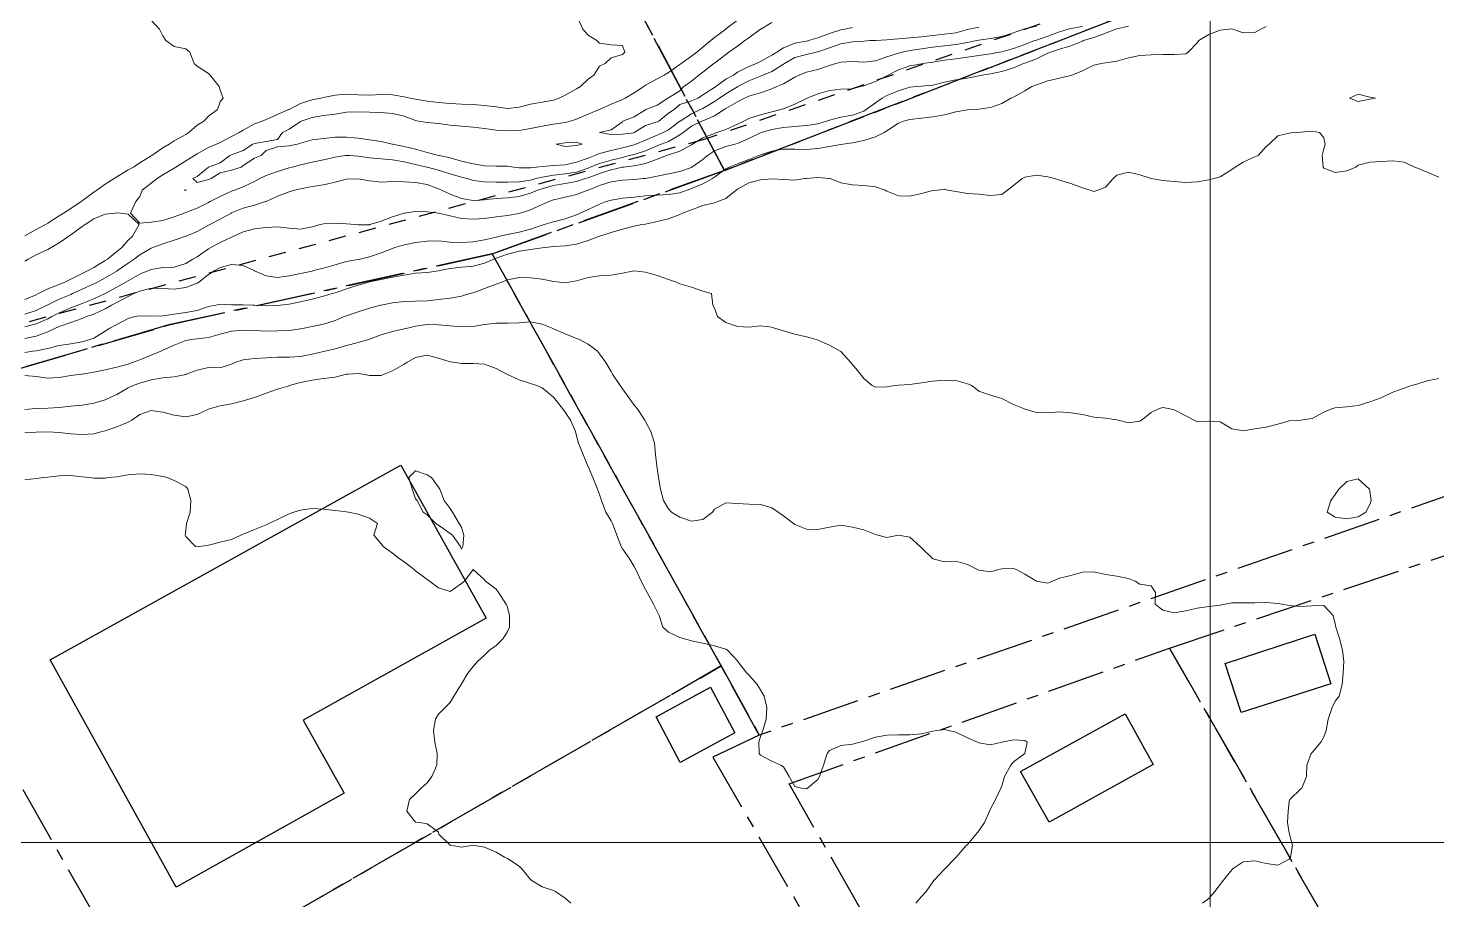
# Model space of a CAD drawing. Header units: centimetres. Extents: x 0 to 642158, y -847 to 649707.
# Drawn here: x 617615.4 to 617676.7, y 621084.9 to 621122.8 of the extents above; entities that cross this region are included whole.
import ezdxf

# ---------------------------------------------------------------- set-up
doc = ezdxf.new("R2010")
doc.units = ezdxf.units.CM
doc.header["$MEASUREMENT"] = 0
doc.linetypes.add('CENTERX2', pattern=[4, 2.5, -0.5, 0.5, -0.5])
doc.linetypes.add('JIS_02_0.7', pattern=[1.35, 0.75, -0.6])
for name, color, linetype, lineweight in [('MEV_grille', 254, 'Continuous', 9), ('WAL_parcellaire agricole', 7, 'JIS_02_0.7', 25), ('WAL_topographie 0.5', 253, 'Continuous', 20)]:
    doc.layers.add(name, color=color, linetype=linetype, lineweight=lineweight)
doc.layers.add('SPW_batiments', color=7, linetype='Continuous')
doc.layers.add('SPW_parcellaire cadastral', color=7, linetype='CENTERX2', lineweight=25, true_color=0xff0542)

# ---------------------------------------------------------------- blocks, each defined once
blk = doc.blocks.new('*U114')
at = {"layer": 'MEV_grille', "transparency": 33554687}
blk.add_lwpolyline([(-1338.461, 0), (1338.461, 0)], dxfattribs=at)
blk = doc.blocks.new('*U115')
at = {"layer": 'MEV_grille', "color": 0, "linetype": 'ByBlock', "lineweight": -2, "transparency": 16777216}
blk.add_blockref('*U114', (0, -1300), dxfattribs=at)
blk = doc.blocks.new('*U112')
at = {"layer": 'MEV_grille', "transparency": 33554687}
blk.add_lwpolyline([(0, 1825.476), (0, -1825.476)], dxfattribs=at)
blk = doc.blocks.new('*U113')
at = {"layer": 'MEV_grille', "color": 0, "linetype": 'ByBlock', "lineweight": -2, "transparency": 16777216}
blk.add_blockref('*U112', (2300, 0), dxfattribs=at)

msp = doc.modelspace()

# ---------------------------------------------------------------- linework, layer by layer
at = {"layer": 'SPW_batiments'}
for points in [[(617635.323, 621097.132), (617627.358, 621092.697), (617629.141, 621089.531), (617621.842, 621085.446), (617616.358, 621095.33), (617631.606, 621103.797), (617635.323, 621097.132)], [(617672.057, 621094.286), (617668.157, 621093.036), (617667.457, 621095.169), (617671.357, 621096.436), (617672.057, 621094.286)], [(617646.141, 621092.149), (617643.758, 621090.866), (617642.708, 621092.849), (617645.074, 621094.133), (617646.141, 621092.149)], [(617664.324, 621090.769), (617659.808, 621088.268), (617658.558, 621090.468), (617663.108, 621092.985), (617664.324, 621090.769)]]:
    msp.add_lwpolyline(points, dxfattribs=at)
at = {"layer": 'SPW_parcellaire cadastral'}
for points in [[(617723.481, 621148.527), (617716.839, 621144.166), (617645.679, 621116.604), (617592.196, 621217.455), (617658.466, 621243.386), (617723.481, 621148.527)], [(617538.237, 621199.46), (617592.196, 621217.455), (617645.679, 621116.604), (617635.583, 621112.981), (617621.517, 621109.888), (617595.424, 621102.277), (617581.841, 621099.219), (617538.237, 621199.46)], [(617635.583, 621112.981), (617645.679, 621116.604), (617716.839, 621144.166), (617719.631, 621138.983), (617725.689, 621128.22), (617727.662, 621124.82), (617713.866, 621122.462), (617701.727, 621113.15), (617693.035, 621107.997), (617647.2, 621092.057), (617645.539, 621095.061), (617635.583, 621112.981)], [(617595.424, 621102.277), (617621.517, 621109.888), (617635.583, 621112.981), (617645.539, 621095.061), (617620.374, 621080.547), (617612.978, 621093.539), (617602.765, 621087.791), (617595.424, 621102.277)], [(617681.64, 621101.414), (617698.133, 621072.797), (617681.831, 621066.598), (617665.044, 621095.831), (617681.64, 621101.414)], [(617665.044, 621095.831), (617681.831, 621066.598), (617665.465, 621060.264), (617648.491, 621089.942), (617665.044, 621095.831)], [(617628.577, 621065.633), (617620.374, 621080.547), (617645.539, 621095.061), (617647.2, 621092.057), (617645.172, 621091.091), (617652.232, 621078.909), (617628.577, 621065.633)]]:
    msp.add_lwpolyline(points, dxfattribs=at)
at = {"layer": 'WAL_parcellaire agricole'}
msp.add_lwpolyline([(617721.396, 621168.036), (617718.834, 621146.973), (617704.834, 621139.972), (617679.836, 621129.969), (617644.838, 621117.965), (617581.84, 621100.958), (617563.418, 621096.083), (617532.309, 621092.109), (617481.799, 621094.913), (617463.342, 621096.144), (617450.14, 621094.49), (617443.443, 621090.541), (617438.243, 621090.441), (617434.143, 621089.54), (617429.644, 621085.54), (617425.044, 621083.839), (617422.244, 621084.839), (617413.142, 621102.738)], dxfattribs=at)
at = {"layer": 'WAL_topographie 0.5'}
for points in [[(617639.289, 621123.25), (617639.53, 621122.75), (617639.75, 621122.494), (617640.139, 621122.25), (617640.25, 621122.146), (617640.75, 621122.075), (617641.25, 621122.044), (617641.348, 621121.75), (617641.25, 621121.654), (617640.75, 621121.5), (617640.5, 621121.25), (617640.25, 621121.14), (617640, 621120.75), (617639.75, 621120.569), (617639.421, 621120.25), (617639.25, 621120.152), (617638.75, 621119.879), (617638.494, 621119.75), (617638.25, 621119.665), (617637.75, 621119.572), (617637.25, 621119.493), (617636.75, 621119.358), (617636.25, 621119.306), (617635.75, 621119.372), (617635.25, 621119.435), (617634.75, 621119.475), (617634.25, 621119.491), (617633.75, 621119.516), (617633.25, 621119.564), (617632.75, 621119.621), (617632.25, 621119.712), (617632.016, 621119.75), (617631.75, 621119.807), (617631.25, 621119.891), (617630.75, 621119.908), (617630.25, 621119.873), (617629.75, 621119.896), (617629.25, 621119.922), (617628.75, 621119.875), (617628.25, 621119.785), (617628.132, 621119.75), (617627.75, 621119.678), (617627.25, 621119.513), (617626.75, 621119.261), (617626.729, 621119.25), (617626.25, 621119.046), (617625.75, 621118.826), (617625.583, 621118.75), (617625.25, 621118.628), (617624.75, 621118.365), (617624.572, 621118.25), (617624.25, 621118.077), (617623.75, 621117.828), (617623.59, 621117.75), (617623.25, 621117.608), (617622.75, 621117.329), (617622.627, 621117.25), (617622.25, 621117.019), (617621.825, 621116.75), (617621.75, 621116.706), (617621.25, 621116.41), (617621.012, 621116.25), (617620.75, 621116.048), (617620.364, 621115.75), (617620.25, 621115.471), (617620.08, 621115.25), (617619.846, 621114.75), (617620.25, 621114.312), (617620.75, 621114.361), (617621.25, 621114.432), (617621.75, 621114.591), (617622.186, 621114.75), (617622.25, 621114.771), (617622.75, 621114.962), (617623.25, 621115.211), (617623.32, 621115.25), (617623.75, 621115.473), (617624.25, 621115.704), (617624.37, 621115.75), (617624.75, 621115.892), (617625.25, 621116.127), (617625.482, 621116.25), (617625.75, 621116.383), (617626.25, 621116.567), (617626.75, 621116.715), (617626.88, 621116.75), (617627.25, 621116.848), (617627.75, 621116.964), (617628.25, 621117.073), (617628.75, 621117.191), (617629.185, 621117.25), (617629.25, 621117.257), (617629.38, 621117.25), (617629.75, 621117.228), (617630.25, 621117.161), (617630.75, 621117.115), (617631.25, 621117.061), (617631.75, 621116.98), (617632.25, 621116.867), (617632.743, 621116.75), (617632.75, 621116.748), (617633.25, 621116.616), (617633.75, 621116.462), (617634.25, 621116.309), (617634.487, 621116.25), (617634.75, 621116.17), (617635.25, 621116.106), (617635.75, 621116.096), (617636.25, 621116.1), (617636.75, 621116.118), (617637.25, 621116.187), (617637.481, 621116.25), (617637.75, 621116.312), (617638.25, 621116.405), (617638.75, 621116.454), (617639.25, 621116.538), (617639.75, 621116.712), (617639.841, 621116.75), (617640.25, 621116.912), (617640.75, 621117.048), (617641.25, 621117.172), (617641.538, 621117.25), (617641.75, 621117.306), (617642.25, 621117.455), (617642.75, 621117.676), (617642.928, 621117.75), (617643.25, 621117.869), (617643.75, 621118.149), (617643.884, 621118.25), (617644.25, 621118.537), (617644.695, 621118.75), (617644.75, 621118.771), (617645.25, 621118.976), (617645.675, 621119.25), (617645.75, 621119.294), (617646.25, 621119.587), (617646.559, 621119.75), (617646.75, 621119.837), (617647.25, 621119.981), (617647.75, 621120.155), (617647.959, 621120.25), (617648.25, 621120.368), (617648.75, 621120.664), (617648.933, 621120.75), (617649.25, 621120.874), (617649.75, 621120.998), (617650.25, 621121.164), (617650.535, 621121.25), (617650.75, 621121.31), (617651.25, 621121.34), (617651.75, 621121.31), (617652.25, 621121.37), (617652.75, 621121.541), (617653.25, 621121.704), (617653.421, 621121.75), (617653.75, 621121.822), (617654.25, 621121.901), (617654.75, 621121.973), (617655.25, 621122.031), (617655.75, 621122.083), (617656.25, 621122.171), (617656.65, 621122.25), (617656.75, 621122.269), (617657.25, 621122.337), (617657.75, 621122.436), (617658.25, 621122.593), (617658.684, 621122.75), (617658.75, 621122.769), (617659.25, 621122.883)], [(617620.75, 621123.139), (617621.118, 621122.75), (617621.25, 621122.456), (617621.39, 621122.25), (617621.75, 621122), (617622.25, 621121.893), (617622.427, 621121.75), (617622.619, 621121.25), (617622.75, 621121.146), (617623.25, 621120.824), (617623.315, 621120.75), (617623.706, 621120.25), (617623.75, 621120.096), (617623.879, 621119.75), (617623.75, 621119.583), (617623.628, 621119.25), (617623.25, 621118.97), (617623.036, 621118.75), (617622.75, 621118.57), (617622.39, 621118.25), (617622.25, 621118.168), (617621.75, 621117.901), (617621.536, 621117.75), (617621.25, 621117.585), (617620.772, 621117.25), (617620.75, 621117.236), (617620.25, 621116.932), (617619.977, 621116.75), (617619.75, 621116.636), (617619.25, 621116.332), (617619.135, 621116.25), (617618.75, 621116.006), (617618.382, 621115.75), (617618.25, 621115.666), (617617.75, 621115.282), (617617.71, 621115.25), (617617.25, 621114.959), (617616.93, 621114.75), (617616.75, 621114.64), (617616.25, 621114.307), (617616.156, 621114.25), (617615.75, 621114.036), (617615.25, 621113.766)], [(617615.25, 621109.811), (617615.75, 621109.941), (617616.25, 621110.16), (617616.432, 621110.25), (617616.75, 621110.416), (617617.25, 621110.629), (617617.564, 621110.75), (617617.75, 621110.823), (617618.25, 621111.019), (617618.745, 621111.25), (617618.75, 621111.253), (617619.25, 621111.528), (617619.652, 621111.75), (617619.75, 621111.809), (617620.25, 621112.09), (617620.637, 621112.25), (617620.75, 621112.306), (617621.25, 621112.386), (617621.75, 621112.407), (617622.25, 621112.556), (617622.566, 621112.75), (617622.75, 621112.856), (617623.25, 621113.194), (617623.347, 621113.25), (617623.75, 621113.474), (617624.25, 621113.71), (617624.341, 621113.75), (617624.75, 621113.933), (617625.25, 621114.065), (617625.75, 621114.126), (617626.25, 621114.159), (617626.75, 621114.099), (617627.25, 621114.052), (617627.75, 621114.151), (617628.116, 621114.25), (617628.25, 621114.278), (617628.75, 621114.321), (617629.25, 621114.292), (617629.615, 621114.25), (617629.75, 621114.236), (617630.25, 621114.246), (617630.264, 621114.25), (617630.75, 621114.398), (617631.25, 621114.591), (617631.75, 621114.748), (617631.763, 621114.75), (617632.25, 621114.825), (617632.75, 621114.811), (617633.25, 621114.75), (617633.25, 621114.75), (617633.75, 621114.635), (617634.25, 621114.515), (617634.75, 621114.484), (617635.25, 621114.524), (617635.75, 621114.584), (617636.25, 621114.648), (617636.75, 621114.737), (617636.792, 621114.75), (617637.25, 621114.895), (617637.75, 621115.125), (617638.045, 621115.25), (617638.25, 621115.323), (617638.75, 621115.442), (617639.25, 621115.561), (617639.743, 621115.75), (617639.75, 621115.752), (617640.25, 621115.946), (617640.75, 621116.111), (617641.25, 621116.189), (617641.75, 621116.212), (617642.143, 621116.25), (617642.25, 621116.26), (617642.75, 621116.364), (617643.25, 621116.458), (617643.75, 621116.557), (617644.25, 621116.74), (617644.267, 621116.75), (617644.75, 621117.079), (617644.945, 621117.25), (617645.25, 621117.461), (617645.75, 621117.652), (617646.152, 621117.75), (617646.25, 621117.773), (617646.75, 621117.99), (617647.25, 621118.241), (617647.276, 621118.25), (617647.75, 621118.39), (617648.25, 621118.478), (617648.75, 621118.522), (617649.25, 621118.56), (617649.75, 621118.637), (617650.121, 621118.75), (617650.25, 621118.791), (617650.75, 621118.926), (617651.25, 621119.006), (617651.75, 621119.178), (617651.842, 621119.25), (617652.25, 621119.543), (617652.543, 621119.75), (617652.75, 621119.867), (617653.25, 621120.072), (617653.75, 621120.223), (617654.05, 621120.25), (617654.25, 621120.266), (617654.75, 621120.317), (617655.25, 621120.439), (617655.75, 621120.546), (617656.25, 621120.626), (617656.75, 621120.722), (617656.892, 621120.75), (617657.25, 621120.811), (617657.75, 621120.909), (617658.25, 621121.069), (617658.692, 621121.25), (617658.75, 621121.27), (617659.25, 621121.464), (617659.75, 621121.703), (617659.863, 621121.75), (617660.25, 621121.88), (617660.75, 621122.029), (617661.25, 621122.225), (617661.304, 621122.25), (617661.75, 621122.391), (617662.25, 621122.57), (617662.701, 621122.75), (617662.75, 621122.765), (617663.25, 621122.886)], [(617615.25, 621109.297), (617615.75, 621109.404), (617616.25, 621109.596), (617616.592, 621109.75), (617616.75, 621109.819), (617617.25, 621109.988), (617617.75, 621110.165), (617617.932, 621110.25), (617618.25, 621110.363), (617618.75, 621110.596), (617619.021, 621110.75), (617619.25, 621110.869), (617619.75, 621111.132), (617620.002, 621111.25), (617620.25, 621111.364), (617620.75, 621111.485), (617621.25, 621111.48), (617621.75, 621111.449), (617622.25, 621111.511), (617622.75, 621111.708), (617622.817, 621111.75), (617623.25, 621112.079), (617623.513, 621112.25), (617623.75, 621112.387), (617624.25, 621112.518), (617624.75, 621112.477), (617625.223, 621112.25), (617625.25, 621112.237), (617625.75, 621112.023), (617626.25, 621111.956), (617626.75, 621112.02), (617627.25, 621112.122), (617627.75, 621112.234), (617627.815, 621112.25), (617628.25, 621112.361), (617628.75, 621112.505), (617629.25, 621112.643), (617629.75, 621112.731), (617629.838, 621112.75), (617630.25, 621112.853), (617630.75, 621113.03), (617631.25, 621113.217), (617631.352, 621113.25), (617631.75, 621113.376), (617632.25, 621113.473), (617632.75, 621113.535), (617633.25, 621113.54), (617633.75, 621113.484), (617634.25, 621113.467), (617634.75, 621113.507), (617635.25, 621113.589), (617635.75, 621113.709), (617635.915, 621113.75), (617636.25, 621113.824), (617636.75, 621113.922), (617637.25, 621114.047), (617637.75, 621114.224), (617637.836, 621114.25), (617638.25, 621114.378), (617638.75, 621114.5), (617639.25, 621114.67), (617639.408, 621114.75), (617639.75, 621114.905), (617640.25, 621115.145), (617640.539, 621115.25), (617640.75, 621115.318), (617641.25, 621115.395), (617641.75, 621115.445), (617642.25, 621115.496), (617642.75, 621115.534), (617643.25, 621115.557), (617643.75, 621115.64), (617644.064, 621115.75), (617644.25, 621115.816), (617644.75, 621116.031), (617645.158, 621116.25), (617645.25, 621116.314), (617645.75, 621116.675), (617645.889, 621116.75), (617646.25, 621116.901), (617646.75, 621117.076), (617647.182, 621117.25), (617647.25, 621117.28), (617647.75, 621117.445), (617648.25, 621117.53), (617648.75, 621117.536), (617649.25, 621117.518), (617649.75, 621117.555), (617650.25, 621117.641), (617650.75, 621117.734), (617650.854, 621117.75), (617651.25, 621117.812), (617651.75, 621117.906), (617652.25, 621118.072), (617652.632, 621118.25), (617652.75, 621118.336), (617653.25, 621118.669), (617653.464, 621118.75), (617653.75, 621118.817), (617654.25, 621118.88), (617654.75, 621118.94), (617655.25, 621119.029), (617655.75, 621119.155), (617656.25, 621119.247), (617656.306, 621119.25), (617656.75, 621119.269), (617657.25, 621119.349), (617657.75, 621119.524), (617658.142, 621119.75), (617658.25, 621119.794), (617658.75, 621120.075), (617659.051, 621120.25), (617659.25, 621120.336), (617659.75, 621120.504), (617660.25, 621120.625), (617660.75, 621120.733), (617660.79, 621120.75), (617661.25, 621120.943), (617661.75, 621121.184), (617662.067, 621121.25), (617662.25, 621121.285), (617662.75, 621121.361), (617663.25, 621121.504), (617663.75, 621121.608), (617664.25, 621121.634), (617664.75, 621121.654), (617665.25, 621121.649), (617665.75, 621121.684), (617665.858, 621121.75), (617666.25, 621122.15), (617666.315, 621122.25), (617666.75, 621122.52), (617667.25, 621122.708), (617667.65, 621122.75), (617667.75, 621122.761), (617667.798, 621122.75), (617668.25, 621122.592), (617668.75, 621122.604), (617669.014, 621122.75), (617669.25, 621122.869)], [(617615.25, 621110.355), (617615.75, 621110.514), (617616.233, 621110.75), (617616.25, 621110.76), (617616.75, 621111.013), (617617.25, 621111.218), (617617.329, 621111.25), (617617.75, 621111.439), (617618.25, 621111.67), (617618.408, 621111.75), (617618.75, 621111.936), (617619.25, 621112.232), (617619.28, 621112.25), (617619.75, 621112.575), (617620.004, 621112.75), (617620.25, 621112.938), (617620.75, 621113.226), (617620.817, 621113.25), (617621.25, 621113.414), (617621.75, 621113.579), (617622.25, 621113.743), (617622.267, 621113.75), (617622.75, 621113.947), (617623.25, 621114.221), (617623.305, 621114.25), (617623.75, 621114.493), (617624.223, 621114.75), (617624.25, 621114.764), (617624.75, 621114.96), (617625.25, 621115.09), (617625.72, 621115.25), (617625.75, 621115.262), (617626.25, 621115.492), (617626.75, 621115.682), (617626.989, 621115.75), (617627.25, 621115.812), (617627.75, 621115.904), (617628.25, 621115.987), (617628.75, 621116.101), (617629.25, 621116.221), (617629.75, 621116.239), (617630.25, 621116.157), (617630.75, 621116.104), (617631.25, 621116.119), (617631.75, 621116.114), (617632.25, 621116.08), (617632.75, 621115.992), (617633.25, 621115.805), (617633.376, 621115.75), (617633.75, 621115.58), (617634.25, 621115.386), (617634.75, 621115.296), (617635.25, 621115.333), (617635.75, 621115.381), (617636.25, 621115.414), (617636.75, 621115.479), (617637.25, 621115.618), (617637.556, 621115.75), (617637.75, 621115.814), (617638.25, 621115.957), (617638.75, 621116.034), (617639.25, 621116.12), (617639.619, 621116.25), (617639.75, 621116.29), (617640.25, 621116.479), (617640.75, 621116.63), (617641.25, 621116.744), (617641.292, 621116.75), (617641.75, 621116.811), (617642.25, 621116.906), (617642.75, 621117.091), (617643.156, 621117.25), (617643.25, 621117.283), (617643.75, 621117.447), (617644.25, 621117.719), (617644.295, 621117.75), (617644.75, 621118.02), (617645.25, 621118.219), (617645.355, 621118.25), (617645.75, 621118.393), (617646.25, 621118.612), (617646.527, 621118.75), (617646.75, 621118.87), (617647.25, 621119.032), (617647.75, 621119.151), (617648.142, 621119.25), (617648.25, 621119.287), (617648.75, 621119.492), (617649.25, 621119.737), (617649.281, 621119.75), (617649.75, 621119.94), (617650.25, 621120.077), (617650.75, 621120.135), (617651.25, 621120.16), (617651.606, 621120.25), (617651.75, 621120.279), (617652.25, 621120.477), (617652.75, 621120.721), (617652.803, 621120.75), (617653.25, 621120.983), (617653.75, 621121.155), (617654.25, 621121.242), (617654.293, 621121.25), (617654.75, 621121.317), (617655.25, 621121.396), (617655.75, 621121.457), (617656.25, 621121.527), (617656.75, 621121.608), (617657.25, 621121.678), (617657.646, 621121.75), (617657.75, 621121.767), (617658.25, 621121.907), (617658.75, 621122.087), (617659.172, 621122.25), (617659.25, 621122.275), (617659.75, 621122.448), (617660.25, 621122.631), (617660.636, 621122.75), (617660.75, 621122.777), (617661.25, 621122.86)], [(617646.25, 621123.143), (617645.75, 621122.758), (617645.74, 621122.75), (617645.25, 621122.386), (617645.094, 621122.25), (617644.75, 621121.964), (617644.486, 621121.75), (617644.25, 621121.579), (617643.801, 621121.25), (617643.75, 621121.214), (617643.25, 621120.861), (617643.067, 621120.75), (617642.75, 621120.592), (617642.25, 621120.308), (617642.173, 621120.25), (617641.75, 621119.975), (617641.368, 621119.75), (617641.25, 621119.694), (617640.75, 621119.495), (617640.25, 621119.256), (617640.238, 621119.25), (617639.75, 621119.053), (617639.25, 621118.842), (617638.973, 621118.75), (617638.75, 621118.694), (617638.25, 621118.616), (617637.75, 621118.537), (617637.25, 621118.428), (617636.75, 621118.342), (617636.25, 621118.324), (617635.75, 621118.357), (617635.25, 621118.425), (617634.75, 621118.494), (617634.25, 621118.539), (617633.75, 621118.582), (617633.25, 621118.654), (617632.75, 621118.689), (617632.377, 621118.75), (617632.25, 621118.772), (617631.75, 621118.966), (617631.25, 621119.077), (617630.75, 621119.125), (617630.25, 621119.136), (617629.75, 621119.15), (617629.25, 621119.136), (617628.75, 621119.048), (617628.25, 621118.996), (617627.75, 621118.916), (617627.275, 621118.75), (617627.25, 621118.731), (617626.75, 621118.405), (617626.462, 621118.25), (617626.25, 621117.952), (617625.75, 621117.871), (617625.25, 621117.785), (617625.172, 621117.75), (617624.75, 621117.471), (617624.25, 621117.284), (617624.168, 621117.25), (617623.75, 621116.938), (617623.25, 621116.756), (617623.239, 621116.75), (617622.75, 621116.342), (617622.56, 621116.25), (617622.75, 621116.08), (617623.25, 621116.208), (617623.356, 621116.25), (617623.75, 621116.504), (617624.25, 621116.614), (617624.657, 621116.75), (617624.75, 621116.824), (617625.25, 621117.136), (617625.527, 621117.25), (617625.75, 621117.471), (617626.25, 621117.638), (617626.75, 621117.682), (617627.108, 621117.75), (617627.25, 621117.793), (617627.75, 621117.931), (617628.25, 621118.003), (617628.75, 621118.056), (617629.25, 621118.05), (617629.75, 621118.004), (617630.25, 621117.945), (617630.75, 621117.87), (617631.238, 621117.75), (617631.25, 621117.748), (617631.75, 621117.649), (617632.25, 621117.534), (617632.75, 621117.383), (617633.25, 621117.258), (617633.28, 621117.25), (617633.75, 621117.149), (617634.25, 621117.008), (617634.75, 621116.887), (617635.25, 621116.81), (617635.75, 621116.795), (617636.25, 621116.786), (617636.503, 621116.75), (617636.75, 621116.723), (617637.25, 621116.719), (617637.503, 621116.75), (617637.75, 621116.785), (617638.25, 621116.824), (617638.75, 621116.857), (617639.25, 621116.961), (617639.75, 621117.144), (617640.045, 621117.25), (617640.25, 621117.34), (617640.75, 621117.471), (617641.25, 621117.588), (617641.75, 621117.723), (617641.823, 621117.75), (617642.25, 621117.927), (617642.75, 621118.139), (617643.018, 621118.25), (617643.25, 621118.366), (617643.75, 621118.749), (617643.751, 621118.75), (617644.25, 621119.069), (617644.647, 621119.25), (617644.75, 621119.302), (617645.25, 621119.603), (617645.47, 621119.75), (617645.75, 621119.931), (617646.25, 621120.239), (617646.27, 621120.25), (617646.75, 621120.506), (617647.25, 621120.71), (617647.351, 621120.75), (617647.75, 621120.914), (617648.25, 621121.221), (617648.291, 621121.25), (617648.75, 621121.518), (617649.25, 621121.655), (617649.675, 621121.75), (617649.75, 621121.765), (617650.25, 621121.942), (617650.75, 621122.11), (617651.25, 621122.197), (617651.75, 621122.232), (617652.007, 621122.25), (617652.25, 621122.262), (617652.75, 621122.292), (617653.25, 621122.325), (617653.75, 621122.368), (617654.25, 621122.418), (617654.75, 621122.476), (617655.25, 621122.526), (617655.75, 621122.595), (617656.25, 621122.733), (617656.322, 621122.75), (617656.75, 621122.842)], [(617647.75, 621123.042), (617647.26, 621122.75), (617647.25, 621122.743), (617646.75, 621122.376), (617646.568, 621122.25), (617646.25, 621122.007), (617645.872, 621121.75), (617645.75, 621121.643), (617645.25, 621121.275), (617645.22, 621121.25), (617644.75, 621120.876), (617644.57, 621120.75), (617644.25, 621120.496), (617643.92, 621120.25), (617643.75, 621120.063), (617643.25, 621119.769), (617643.214, 621119.75), (617642.75, 621119.444), (617642.267, 621119.25), (617642.25, 621119.237), (617641.75, 621118.942), (617641.265, 621118.75), (617641.25, 621118.723), (617640.75, 621118.374), (617640.25, 621118.25), (617640.75, 621118.173), (617641.25, 621118.187), (617641.75, 621118.247), (617641.76, 621118.25), (617642.25, 621118.557), (617642.75, 621118.716), (617642.828, 621118.75), (617643.25, 621119.092), (617643.493, 621119.25), (617643.75, 621119.467), (617644.25, 621119.634), (617644.538, 621119.75), (617644.75, 621119.901), (617645.25, 621120.214), (617645.311, 621120.25), (617645.75, 621120.574), (617646.07, 621120.75), (617646.25, 621120.886), (617646.75, 621121.121), (617647.074, 621121.25), (617647.25, 621121.351), (617647.75, 621121.617), (617647.968, 621121.75), (617648.25, 621121.936), (617648.75, 621122.137), (617649.25, 621122.228), (617649.341, 621122.25), (617649.75, 621122.373), (617650.25, 621122.565), (617650.75, 621122.721), (617650.925, 621122.75), (617651.25, 621122.819)], [(617674, 621119.75), (617673.75, 621119.704), (617673.25, 621119.607), (617672.875, 621119.75), (617673.25, 621119.917), (617673.75, 621119.794), (617674, 621119.75)], [(617615.25, 621108.695), (617615.601, 621108.75), (617615.75, 621108.769), (617616.25, 621108.866), (617616.75, 621108.988), (617617.25, 621109.063), (617617.75, 621109.148), (617618.082, 621109.25), (617618.25, 621109.308), (617618.75, 621109.618), (617618.95, 621109.75), (617619.25, 621109.912), (617619.75, 621110.173), (617620.043, 621110.25), (617620.25, 621110.285), (617620.75, 621110.274), (617621.25, 621110.285), (617621.75, 621110.355), (617622.25, 621110.434), (617622.75, 621110.523), (617623.25, 621110.689), (617623.564, 621110.75), (617623.75, 621110.786), (617624.25, 621110.759), (617624.75, 621110.761), (617625.188, 621110.75), (617625.25, 621110.749), (617625.75, 621110.718), (617626.25, 621110.736), (617626.366, 621110.75), (617626.75, 621110.797), (617627.25, 621110.891), (617627.75, 621111.006), (617628.25, 621111.137), (617628.625, 621111.25), (617628.75, 621111.288), (617629.25, 621111.459), (617629.75, 621111.618), (617630.223, 621111.75), (617630.25, 621111.757), (617630.75, 621111.865), (617631.25, 621111.961), (617631.75, 621112.056), (617632.25, 621112.133), (617632.75, 621112.172), (617633.25, 621112.241), (617633.285, 621112.25), (617633.75, 621112.342), (617634.25, 621112.397), (617634.75, 621112.447), (617635.25, 621112.58), (617635.653, 621112.75), (617635.75, 621112.787), (617636.25, 621112.973), (617636.75, 621113.093), (617637.25, 621113.165), (617637.75, 621113.235), (617637.882, 621113.25), (617638.25, 621113.294), (617638.75, 621113.328), (617639.25, 621113.398), (617639.75, 621113.558), (617640.25, 621113.748), (617640.258, 621113.75), (617640.75, 621113.909), (617641.25, 621114.052), (617641.75, 621114.178), (617642.083, 621114.25), (617642.25, 621114.277), (617642.75, 621114.381), (617643.25, 621114.508), (617643.75, 621114.694), (617643.855, 621114.75), (617644.25, 621114.898), (617644.75, 621115.08), (617645.25, 621115.203), (617645.392, 621115.25), (617645.75, 621115.387), (617646.195, 621115.75), (617646.25, 621115.793), (617646.75, 621116.066), (617647.25, 621116.194), (617647.75, 621116.243), (617648.25, 621116.211), (617648.75, 621116.189), (617649.176, 621116.25), (617649.25, 621116.257), (617649.75, 621116.302), (617650.25, 621116.258), (617650.287, 621116.25), (617650.75, 621116.067), (617651.25, 621115.977), (617651.75, 621115.949), (617652.25, 621115.894), (617652.669, 621115.75), (617652.75, 621115.71), (617653.25, 621115.508), (617653.75, 621115.494), (617654.25, 621115.606), (617654.75, 621115.728), (617654.95, 621115.75), (617655.25, 621115.793), (617655.4, 621115.75), (617655.75, 621115.689), (617656.25, 621115.602), (617656.75, 621115.568), (617657.25, 621115.512), (617657.75, 621115.559), (617657.991, 621115.75), (617658.25, 621115.95), (617658.625, 621116.25), (617658.75, 621116.316), (617659.25, 621116.4), (617659.75, 621116.333), (617660.044, 621116.25), (617660.25, 621116.187), (617660.75, 621116.036), (617661.25, 621115.856), (617661.594, 621115.75), (617661.75, 621115.696), (617661.917, 621115.75), (617662.25, 621115.885), (617662.596, 621116.25), (617662.75, 621116.396), (617663.25, 621116.537), (617663.75, 621116.417), (617664.25, 621116.25), (617664.25, 621116.25), (617664.75, 621116.171), (617665.25, 621116.122), (617665.75, 621116.083), (617666.25, 621116.107), (617666.75, 621116.196), (617666.964, 621116.25), (617667.25, 621116.33), (617667.75, 621116.648), (617667.899, 621116.75), (617668.25, 621116.967), (617668.75, 621117.194), (617668.89, 621117.25), (617669.25, 621117.641), (617669.375, 621117.75), (617669.75, 621118.107), (617670.25, 621118.233), (617670.417, 621118.25), (617670.75, 621118.273), (617671.25, 621118.32), (617671.568, 621118.25), (617671.75, 621118.028), (617671.814, 621117.75), (617671.75, 621117.542), (617671.684, 621117.25), (617671.726, 621116.75), (617671.75, 621116.706), (617672.25, 621116.524), (617672.75, 621116.583), (617673.15, 621116.75), (617673.25, 621116.833), (617673.75, 621116.971), (617674.25, 621116.996), (617674.75, 621117.031), (617675.25, 621116.97), (617675.714, 621116.75), (617675.75, 621116.732), (617676.25, 621116.526), (617676.75, 621116.314)], [(617639.25, 621117.687), (617639.497, 621117.75), (617639.25, 621117.833), (617638.75, 621117.811), (617638.357, 621117.75), (617638.75, 621117.642), (617639.25, 621117.687)], [(617622.25, 621115.746), (617622.265, 621115.75), (617622.25, 621115.767), (617622.185, 621115.75), (617622.25, 621115.746)], [(617615.25, 621111), (617615.75, 621111.194), (617615.854, 621111.25), (617616.25, 621111.463), (617616.75, 621111.652), (617616.988, 621111.75), (617617.25, 621111.876), (617617.75, 621112.121), (617618.008, 621112.25), (617618.25, 621112.386), (617618.75, 621112.684), (617618.849, 621112.75), (617619.25, 621113.076), (617619.467, 621113.25), (617619.75, 621113.581), (617619.931, 621113.75), (617620.225, 621114.25), (617619.75, 621114.71), (617619.417, 621114.75), (617619.25, 621114.761), (617619.194, 621114.75), (617618.75, 621114.7), (617618.25, 621114.505), (617617.874, 621114.25), (617617.75, 621114.164), (617617.25, 621113.814), (617617.162, 621113.75), (617616.75, 621113.466), (617616.401, 621113.25), (617616.25, 621113.164), (617615.75, 621112.94), (617615.401, 621112.75), (617615.25, 621112.662)], [(617615.25, 621107.694), (617615.75, 621107.646), (617616.25, 621107.571), (617616.75, 621107.61), (617617.25, 621107.691), (617617.724, 621107.75), (617617.75, 621107.754), (617618.25, 621107.842), (617618.75, 621107.94), (617619.25, 621108.051), (617619.75, 621108.186), (617619.941, 621108.25), (617620.25, 621108.372), (617620.75, 621108.575), (617621.173, 621108.75), (617621.25, 621108.787), (617621.75, 621109.014), (617622.25, 621109.208), (617622.495, 621109.25), (617622.75, 621109.287), (617623.25, 621109.344), (617623.75, 621109.483), (617624.25, 621109.613), (617624.75, 621109.661), (617625.25, 621109.642), (617625.75, 621109.617), (617626.25, 621109.626), (617626.75, 621109.647), (617627.25, 621109.719), (617627.401, 621109.75), (617627.75, 621109.816), (617628.25, 621109.924), (617628.75, 621110.089), (617629.149, 621110.25), (617629.25, 621110.287), (617629.75, 621110.462), (617630.25, 621110.622), (617630.739, 621110.75), (617630.75, 621110.753), (617631.25, 621110.847), (617631.75, 621110.909), (617632.25, 621110.926), (617632.75, 621110.942), (617633.25, 621110.989), (617633.75, 621111.051), (617634.25, 621111.135), (617634.61, 621111.25), (617634.75, 621111.29), (617635.25, 621111.469), (617635.75, 621111.662), (617635.997, 621111.75), (617636.25, 621111.845), (617636.75, 621111.951), (617637.25, 621111.939), (617637.75, 621111.877), (617638.25, 621111.783), (617638.517, 621111.75), (617638.75, 621111.717), (617638.921, 621111.75), (617639.25, 621111.805), (617639.75, 621111.953), (617640.25, 621112.026), (617640.75, 621112.055), (617641.25, 621112.146), (617641.75, 621112.237), (617642.25, 621112.183), (617642.75, 621112.044), (617643.25, 621111.863), (617643.596, 621111.75), (617643.75, 621111.683), (617644.25, 621111.538), (617644.75, 621111.358), (617645.113, 621111.25), (617645.181, 621110.75), (617645.25, 621110.617), (617645.378, 621110.25), (617645.75, 621109.996), (617646.25, 621109.824), (617646.75, 621109.793), (617647.25, 621109.846), (617647.75, 621109.789), (617647.863, 621109.75), (617648.25, 621109.632), (617648.75, 621109.493), (617649.25, 621109.365), (617649.679, 621109.25), (617649.75, 621109.22), (617650.25, 621109.016), (617650.721, 621108.75), (617650.75, 621108.729), (617651.176, 621108.25), (617651.25, 621108.173), (617651.605, 621107.75), (617651.75, 621107.566), (617652.11, 621107.25), (617652.25, 621107.19), (617652.75, 621107.204), (617653.096, 621107.25), (617653.25, 621107.274), (617653.75, 621107.3), (617654.25, 621107.368), (617654.75, 621107.437), (617655.25, 621107.489), (617655.75, 621107.475), (617656.25, 621107.325), (617656.443, 621107.25), (617656.75, 621107.013), (617657.25, 621106.838), (617657.55, 621106.75), (617657.75, 621106.686), (617658.25, 621106.428), (617658.687, 621106.25), (617658.75, 621106.223), (617659.25, 621106.076), (617659.75, 621106.072), (617660.25, 621106.112), (617660.75, 621106.073), (617661.25, 621106), (617661.75, 621105.875), (617662.25, 621105.83), (617662.75, 621105.766), (617662.806, 621105.75), (617663.25, 621105.636), (617663.75, 621105.708), (617663.828, 621105.75), (617664.25, 621106.088), (617664.611, 621106.25), (617664.75, 621106.302), (617665, 621106.25), (617665.25, 621106.192), (617665.75, 621105.937), (617666.11, 621105.75), (617666.25, 621105.681), (617666.75, 621105.701), (617667.25, 621105.681), (617667.75, 621105.368), (617668.25, 621105.283), (617668.75, 621105.364), (617669.25, 621105.444), (617669.75, 621105.579), (617670.25, 621105.723), (617670.75, 621105.75), (617670.75, 621105.75), (617671.25, 621105.821), (617671.75, 621106.09), (617672.131, 621106.25), (617672.25, 621106.288), (617672.75, 621106.325), (617673.25, 621106.384), (617673.75, 621106.542), (617674.25, 621106.723), (617674.298, 621106.75), (617674.75, 621106.965), (617675.25, 621107.143), (617675.562, 621107.25), (617675.75, 621107.306), (617676.25, 621107.457), (617676.75, 621107.563)], [(617615.25, 621106.217), (617615.731, 621106.25), (617615.75, 621106.252), (617616.25, 621106.27), (617616.75, 621106.303), (617617.25, 621106.354), (617617.75, 621106.404), (617618.25, 621106.487), (617618.75, 621106.628), (617618.998, 621106.75), (617619.25, 621106.867), (617619.75, 621107.151), (617619.972, 621107.25), (617620.25, 621107.355), (617620.75, 621107.495), (617621.25, 621107.585), (617621.75, 621107.637), (617622.25, 621107.741), (617622.274, 621107.75), (617622.75, 621107.927), (617623.25, 621108.032), (617623.75, 621108.027), (617624.25, 621108.184), (617624.382, 621108.25), (617624.75, 621108.372), (617625.25, 621108.428), (617625.75, 621108.455), (617626.25, 621108.487), (617626.75, 621108.488), (617627.25, 621108.514), (617627.75, 621108.611), (617628.25, 621108.734), (617628.315, 621108.75), (617628.75, 621108.856), (617629.25, 621108.989), (617629.75, 621109.121), (617630.206, 621109.25), (617630.25, 621109.265), (617630.75, 621109.457), (617631.25, 621109.609), (617631.75, 621109.713), (617631.893, 621109.75), (617632.25, 621109.835), (617632.75, 621109.909), (617633.25, 621109.899), (617633.75, 621109.844), (617634.25, 621109.802), (617634.75, 621109.817), (617635.25, 621109.904), (617635.75, 621109.969), (617636.25, 621109.963), (617636.75, 621109.984), (617637.25, 621110.017), (617637.75, 621109.923), (617638.19, 621109.75), (617638.25, 621109.725), (617638.75, 621109.498), (617639.25, 621109.301), (617639.382, 621109.25), (617639.75, 621109.05), (617640.159, 621108.75), (617640.25, 621108.637), (617640.523, 621108.25), (617640.75, 621107.858), (617640.807, 621107.75), (617641.154, 621107.25), (617641.25, 621107.115), (617641.515, 621106.75), (617641.75, 621106.406), (617641.884, 621106.25), (617642.221, 621105.75), (617642.25, 621105.691), (617642.487, 621105.25), (617642.637, 621104.75), (617642.686, 621104.25), (617642.736, 621103.75), (617642.75, 621103.659), (617642.82, 621103.25), (617642.906, 621102.75), (617643.039, 621102.25), (617643.25, 621101.89), (617643.38, 621101.75), (617643.75, 621101.526), (617644.25, 621101.362), (617644.75, 621101.432), (617645.159, 621101.75), (617645.25, 621101.875), (617645.75, 621102.15), (617646.25, 621102.131), (617646.75, 621102.099), (617647.25, 621102.083), (617647.75, 621101.941), (617648.015, 621101.75), (617648.25, 621101.593), (617648.687, 621101.25), (617648.75, 621101.208), (617649.25, 621101.009), (617649.75, 621100.991), (617650.25, 621101.102), (617650.75, 621101.176), (617651.25, 621101.099), (617651.75, 621100.977), (617652.25, 621100.773), (617652.35, 621100.75), (617652.75, 621100.645), (617653.25, 621100.75), (617653.25, 621100.75), (617653.25, 621100.75), (617653.75, 621100.655), (617654.202, 621100.25), (617654.25, 621100.203), (617654.721, 621099.75), (617654.75, 621099.723), (617655.25, 621099.589), (617655.75, 621099.62), (617656.25, 621099.472), (617656.685, 621099.25), (617656.75, 621099.227), (617657.25, 621099.159), (617657.613, 621099.25), (617657.75, 621099.283), (617658.25, 621099.301), (617658.375, 621099.25), (617658.75, 621099.053), (617659.25, 621098.75), (617659.25, 621098.75), (617659.75, 621098.663), (617659.95, 621098.75), (617660.25, 621098.875), (617660.75, 621099), (617661.25, 621099.144), (617661.75, 621099.147), (617662.25, 621099.043), (617662.75, 621098.966), (617663.25, 621098.86), (617663.55, 621098.75), (617663.75, 621098.62), (617664.25, 621098.544), (617664.435, 621098.25), (617664.417, 621097.75), (617664.75, 621097.485), (617665.25, 621097.364), (617665.75, 621097.458), (617666.25, 621097.579), (617666.75, 621097.644), (617667.25, 621097.709), (617667.461, 621097.75), (617667.75, 621097.802), (617668.25, 621097.812), (617668.75, 621097.81), (617669.25, 621097.824), (617669.75, 621097.782), (617669.94, 621097.75), (617670.25, 621097.687), (617670.75, 621097.653), (617671.25, 621097.679), (617671.75, 621097.683), (617672.159, 621097.25), (617672.25, 621096.893), (617672.273, 621096.75), (617672.439, 621096.25), (617672.558, 621095.75), (617672.627, 621095.25), (617672.598, 621094.75), (617672.55, 621094.25), (617672.417, 621093.75), (617672.25, 621093.523), (617672.116, 621093.25), (617671.944, 621092.75), (617671.859, 621092.25), (617671.75, 621091.972), (617671.617, 621091.75), (617671.25, 621091.304), (617671.201, 621091.25), (617671.013, 621090.75), (617670.993, 621090.25), (617670.79, 621089.75), (617670.75, 621089.721), (617670.279, 621089.25), (617670.25, 621089.173), (617670.198, 621088.75), (617670.177, 621088.25), (617670.25, 621087.809), (617670.265, 621087.75), (617670.397, 621087.25), (617670.308, 621086.75), (617670.25, 621086.652), (617669.75, 621086.403), (617669.25, 621086.468), (617668.75, 621086.583), (617668.25, 621086.548), (617667.813, 621086.25), (617667.75, 621086.199), (617667.385, 621085.75), (617667.25, 621085.564), (617667.006, 621085.25), (617666.75, 621084.955), (617666.474, 621084.75)], [(617615.25, 621105.193), (617615.75, 621105.228), (617616.25, 621105.243), (617616.75, 621105.216), (617617.25, 621105.15), (617617.75, 621105.118), (617618.25, 621105.159), (617618.625, 621105.25), (617618.75, 621105.28), (617619.25, 621105.458), (617619.75, 621105.666), (617619.915, 621105.75), (617620.25, 621105.994), (617620.75, 621106.168), (617621.25, 621106.089), (617621.75, 621105.966), (617622.25, 621105.891), (617622.75, 621105.988), (617623.25, 621106.223), (617623.327, 621106.25), (617623.75, 621106.372), (617624.25, 621106.456), (617624.75, 621106.586), (617625.25, 621106.737), (617625.283, 621106.75), (617625.75, 621106.922), (617626.25, 621107.098), (617626.75, 621107.248), (617626.757, 621107.25), (617627.25, 621107.379), (617627.75, 621107.489), (617628.25, 621107.554), (617628.75, 621107.624), (617629.25, 621107.744), (617629.318, 621107.75), (617629.75, 621107.781), (617629.952, 621107.75), (617630.25, 621107.695), (617630.75, 621107.694), (617630.889, 621107.75), (617631.25, 621107.898), (617631.75, 621108.186), (617631.868, 621108.25), (617632.25, 621108.47), (617632.75, 621108.58), (617633.25, 621108.45), (617633.75, 621108.287), (617633.992, 621108.25), (617634.25, 621108.211), (617634.75, 621108.208), (617635.25, 621108.182), (617635.75, 621108), (617636.224, 621107.75), (617636.25, 621107.736), (617636.75, 621107.509), (617637.25, 621107.343), (617637.526, 621107.25), (617637.75, 621107.152), (617638.25, 621106.75), (617638.25, 621106.75), (617638.638, 621106.25), (617638.75, 621106.097), (617638.99, 621105.75), (617639.204, 621105.25), (617639.25, 621105.062), (617639.331, 621104.75), (617639.532, 621104.25), (617639.746, 621103.75), (617639.75, 621103.74), (617639.958, 621103.25), (617640.167, 621102.75), (617640.25, 621102.511), (617640.33, 621102.25), (617640.531, 621101.75), (617640.75, 621101.373), (617640.816, 621101.25), (617641.007, 621100.75), (617641.198, 621100.25), (617641.25, 621100.155), (617641.533, 621099.75), (617641.75, 621099.389), (617641.827, 621099.25), (617642.06, 621098.75), (617642.25, 621098.391), (617642.321, 621098.25), (617642.594, 621097.75), (617642.75, 621097.426), (617642.842, 621097.25), (617643, 621096.75), (617643.25, 621096.526), (617643.75, 621096.296), (617643.904, 621096.25), (617644.25, 621096.16), (617644.75, 621096.051), (617645.25, 621095.941), (617645.75, 621095.795), (617645.821, 621095.75), (617646.25, 621095.279), (617646.265, 621095.25), (617646.656, 621094.75), (617646.75, 621094.669), (617647.111, 621094.25), (617647.25, 621094.019), (617647.409, 621093.75), (617647.531, 621093.25), (617647.494, 621092.75), (617647.346, 621092.25), (617647.25, 621091.991), (617647.174, 621091.75), (617647.187, 621091.25), (617647.25, 621091.177), (617647.75, 621090.927), (617648.137, 621090.75), (617648.25, 621090.681), (617648.504, 621090.25), (617648.75, 621089.822), (617649.028, 621089.75), (617649.25, 621089.718), (617649.299, 621089.75), (617649.75, 621090.12), (617649.823, 621090.25), (617649.99, 621090.75), (617650.145, 621091.25), (617650.25, 621091.391), (617650.75, 621091.604), (617651.25, 621091.666), (617651.583, 621091.75), (617651.75, 621091.793), (617652.25, 621091.962), (617652.75, 621092.051), (617653.25, 621092.064), (617653.75, 621092.066), (617654.25, 621092.11), (617654.75, 621092.223), (617654.942, 621092.25), (617655.25, 621092.295), (617655.441, 621092.25), (617655.75, 621092.179), (617656.25, 621091.942), (617656.692, 621091.75), (617656.75, 621091.724), (617657.25, 621091.631), (617657.75, 621091.75), (617657.75, 621091.75), (617658.25, 621091.855), (617658.75, 621091.813), (617658.85, 621091.75), (617658.75, 621091.25), (617658.75, 621091.25), (617658.25, 621090.886), (617658.143, 621090.75), (617657.869, 621090.25), (617657.75, 621089.854), (617657.705, 621089.75), (617657.466, 621089.25), (617657.25, 621088.843), (617657.209, 621088.75), (617656.988, 621088.25), (617656.75, 621087.887), (617656.628, 621087.75), (617656.25, 621087.303), (617656.201, 621087.25), (617655.765, 621086.75), (617655.75, 621086.734), (617655.281, 621086.25), (617655.25, 621086.223), (617654.801, 621085.75), (617654.75, 621085.673), (617654.453, 621085.25), (617654.25, 621085.029), (617654.013, 621084.75)], [(617615.25, 621103.154), (617615.75, 621103.205), (617616.083, 621103.25), (617616.25, 621103.266), (617616.75, 621103.329), (617617.25, 621103.346), (617617.75, 621103.283), (617618.096, 621103.25), (617618.25, 621103.219), (617618.75, 621103.225), (617618.887, 621103.25), (617619.25, 621103.287), (617619.75, 621103.374), (617620.25, 621103.417), (617620.75, 621103.382), (617621.25, 621103.293), (617621.442, 621103.25), (617621.75, 621103.129), (617622.25, 621102.864), (617622.346, 621102.75), (617622.48, 621102.25), (617622.442, 621101.75), (617622.291, 621101.25), (617622.25, 621100.95), (617622.229, 621100.75), (617622.25, 621100.683), (617622.683, 621100.25), (617622.75, 621100.234), (617622.861, 621100.25), (617623.25, 621100.317), (617623.75, 621100.442), (617624.25, 621100.565), (617624.655, 621100.75), (617624.75, 621100.789), (617625.25, 621101), (617625.75, 621101.195), (617625.867, 621101.25), (617626.25, 621101.43), (617626.75, 621101.673), (617626.96, 621101.75), (617627.25, 621101.84), (617627.75, 621101.911), (617628.25, 621101.881), (617628.75, 621101.815), (617629.25, 621101.755), (617629.333, 621101.75), (617629.75, 621101.654), (617630.25, 621101.487), (617630.596, 621101.25), (617630.437, 621100.75), (617630.75, 621100.375), (617630.846, 621100.25), (617631.25, 621099.966), (617631.526, 621099.75), (617631.75, 621099.591), (617632.187, 621099.25), (617632.25, 621099.2), (617632.75, 621098.823), (617632.857, 621098.75), (617633.25, 621098.461), (617633.75, 621098.292), (617634.25, 621098.643), (617634.37, 621098.75), (617634.75, 621099.25), (617634.75, 621099.25), (617634.75, 621099.25), (617635.25, 621098.8), (617635.295, 621098.75), (617635.75, 621098.393), (617635.855, 621098.25), (617636.186, 621097.75), (617636.25, 621097.612), (617636.33, 621097.25), (617636.33, 621096.75), (617636.25, 621096.552), (617636.055, 621096.25), (617635.75, 621095.945), (617635.459, 621095.75), (617635.25, 621095.529), (617634.941, 621095.25), (617634.75, 621095.031), (617634.525, 621094.75), (617634.25, 621094.283), (617634.226, 621094.25), (617633.909, 621093.75), (617633.75, 621093.467), (617633.533, 621093.25), (617633.25, 621092.968), (617633.115, 621092.75), (617633.027, 621092.25), (617633.086, 621091.75), (617633.19, 621091.25), (617633.17, 621090.75), (617632.953, 621090.25), (617632.75, 621089.979), (617632.49, 621089.75), (617632.25, 621089.5), (617631.99, 621089.25), (617631.863, 621088.75), (617632.25, 621088.27), (617632.417, 621088.25), (617632.75, 621088.197), (617633.25, 621087.834), (617633.267, 621087.75), (617633.75, 621087.267), (617633.821, 621087.25), (617634.25, 621087.187), (617634.679, 621087.25), (617634.75, 621087.263), (617634.812, 621087.25), (617635.25, 621087.179), (617635.75, 621086.963), (617636.12, 621086.75), (617636.25, 621086.694), (617636.75, 621086.359), (617636.85, 621086.25), (617637.25, 621085.779), (617637.279, 621085.75), (617637.75, 621085.458), (617638.25, 621085.291), (617638.329, 621085.25), (617638.75, 621084.961), (617639, 621084.75)], [(617634.309, 621100.25), (617634.25, 621100.139), (617634.209, 621100.25), (617633.857, 621100.75), (617633.75, 621100.815), (617633.25, 621101.188), (617633.135, 621101.25), (617632.75, 621101.635), (617632.573, 621101.75), (617632.321, 621102.25), (617632.25, 621102.333), (617632.094, 621102.75), (617631.952, 621103.25), (617632.25, 621103.548), (617632.75, 621103.373), (617632.942, 621103.25), (617633.25, 621102.836), (617633.302, 621102.75), (617633.493, 621102.25), (617633.75, 621101.911), (617633.857, 621101.75), (617634.15, 621101.25), (617634.25, 621101.094), (617634.354, 621100.75), (617634.309, 621100.25)], [(617673.575, 621101.75), (617673.25, 621101.547), (617672.75, 621101.458), (617672.25, 621101.533), (617671.899, 621101.75), (617672.052, 621102.25), (617672.25, 621102.511), (617672.411, 621102.75), (617672.75, 621103.075), (617673.25, 621103.198), (617673.732, 621102.75), (617673.75, 621102.661), (617673.81, 621102.25), (617673.75, 621102.086), (617673.575, 621101.75)]]:
    msp.add_lwpolyline(points, dxfattribs=at)

# ---------------------------------------------------------------- block references
at = {"layer": 'MEV_grille', "transparency": 33554687}
for name, p in [('*U113', (615366.814, 620593.644)), ('*U115', (616669.481, 622387.381))]:
    msp.add_blockref(name, p, dxfattribs=at)

doc.saveas('drawing.dxf')
